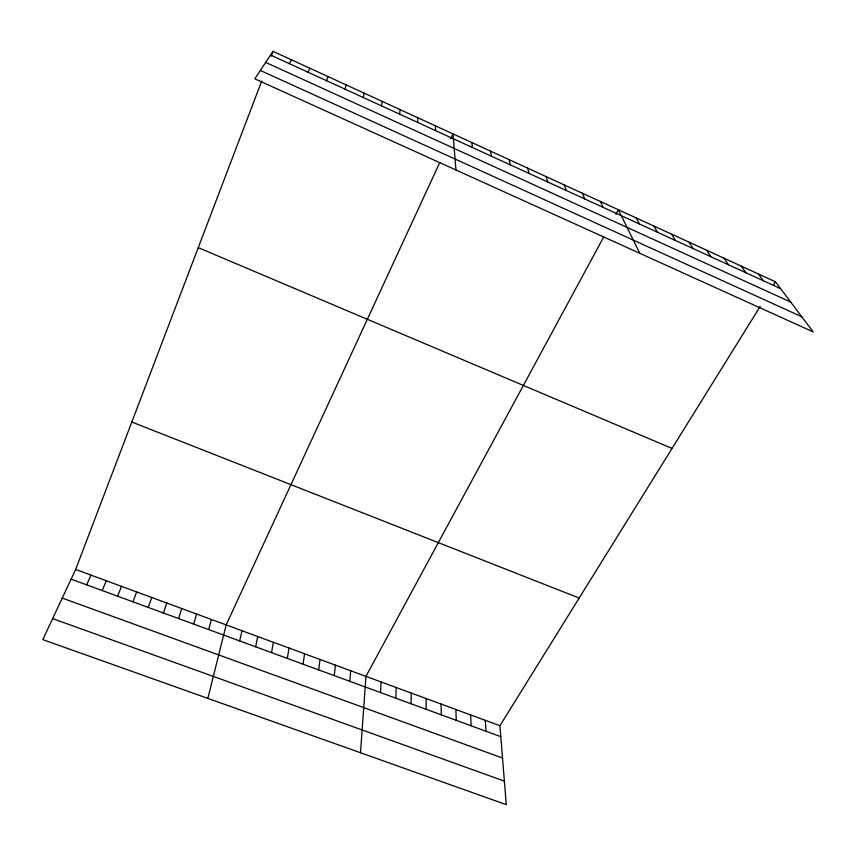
<?xml version="1.0" encoding="UTF-8"?>
<svg xmlns="http://www.w3.org/2000/svg" width="856" height="856" viewBox="0 0 856 856"><rect width="100%" height="100%" fill="white"/><g stroke="black" fill="none" stroke-linecap="round" stroke-linejoin="round"><path stroke-width="1.28" d="M426.181 709.303L426.192 698.571M411.041 703.76L411.233 693.06M417.653 122.419L417.792 117.743M395.836 698.186L396.21 687.529M380.556 692.579L381.113 681.965M360.515 752.756L365.951 676.379L603.737 236.909M349.772 681.301L350.714 670.772M399.634 114.158L400.052 109.6M334.268 675.609L335.402 665.133M318.689 669.906L320.016 659.462M303.045 664.17L304.565 653.77M381.509 105.866L382.215 101.415M287.316 658.403L289.039 648.056M271.512 652.604L273.428 642.31M255.623 646.783L257.752 636.532M239.669 640.93L241.991 630.733M363.276 97.509L364.271 93.186M207.848 698.389L226.166 624.901L439.738 162.565M208.693 629.577L211.411 619.477M193.681 624.077L196.602 614.02M344.947 89.12L346.231 84.915M178.604 618.546L181.718 608.53M163.464 613.003L166.77 603.031M148.249 607.418L151.758 597.499M132.969 601.822L136.671 591.945M760.16 306.448L499.925 725.717L506.281 804.661L42.8 639.614L75.649 569.475L261.711 81.042M271.213 56.111L273.032 51.339L775.45 281.806L813.2 331.914L254.81 78.816L273.032 51.339M326.51 80.678L328.083 76.591M117.604 596.193L121.52 586.36M102.185 590.533L106.294 580.764M86.681 584.851L91.004 575.125M450.77 138.693L452.995 133.889L455.981 170.002M307.967 72.182L309.84 68.213M615.956 214.321L618.417 209.774L639.764 253.301M289.328 63.644L291.489 59.802M773.439 285.037L775.45 281.806M52.633 618.62L504.387 781.132M62.242 598.087L502.526 758.042M71.112 579.148L500.803 736.663M75.649 569.475L499.925 725.717M131.813 422.029L579.17 598.044M198.25 247.63L672.035 448.426M260.352 70.459L801.794 316.774M265.692 62.402L790.73 302.093M270.571 55.052L780.597 288.643M758.395 273.984L763.306 280.715M741.243 266.12L745.918 272.754M723.994 258.202L728.424 264.739M706.649 250.252L710.833 256.693M689.208 242.248L693.135 248.582M671.66 234.202L675.341 240.429M654.016 226.102L657.44 232.233M636.265 217.959L639.432 223.983M600.463 201.535L603.106 207.345M582.401 193.253L584.776 198.956M564.243 184.917L566.34 190.514M545.968 176.539L547.797 182.018M527.596 168.108L529.147 173.479M509.106 159.633L510.379 164.876M490.509 151.095L491.494 156.231M471.806 142.513L472.501 147.532M485.309 720.335L486.015 731.238M470.64 714.931L471.164 725.802M455.884 709.506L456.237 720.324M435.447 125.832L435.576 130.626M441.075 704.049L441.247 714.835"/></g></svg>
